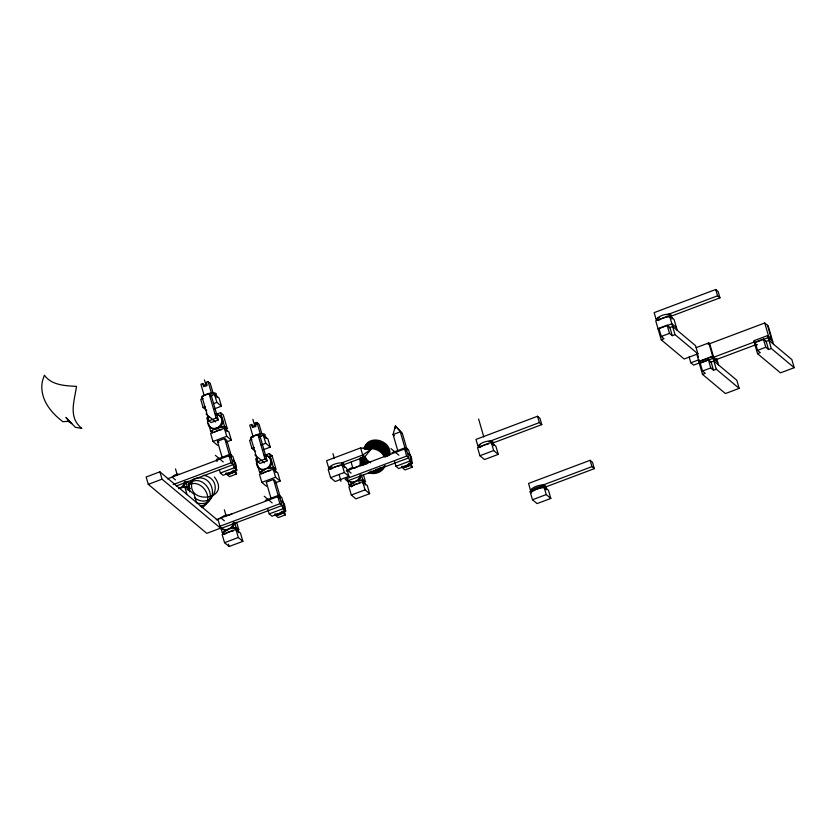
<?xml version="1.0" encoding="UTF-8"?>
<svg xmlns="http://www.w3.org/2000/svg" width="836" height="836" viewBox="0 0 836 836"><rect width="100%" height="100%" fill="white"/><g stroke="black" fill="none" stroke-linecap="round" stroke-linejoin="round"><path stroke-width="1.25" d="M395.334 428.523L395.376 425.932L402.419 433.612L407.122 449.799M359.846 458.724L360.117 462.193L361.465 465.537M360.326 457.731L360.786 461.89L362.333 465.171M188.79 486.98L190.075 482.612L193.262 479.436M389.294 455.212C391.164 441.408 368.258 434.72 364.068 448.786M389.691 454.92C392.544 440.457 367.913 433.33 364.381 448.451M384.842 465.871C382.648 472.382 374.528 475.12 368.425 472.664M364.036 448.483C369.439 436.183 389.754 442.704 388.855 455.484M384.769 466.174C382.104 471.588 375.186 473.751 369.627 471.912M384.915 465.798C382.167 470.553 376.022 472.518 370.85 471.128M364.172 448.263C370.327 437.991 387.705 443.613 388.332 455.045M192.907 479.362C182.823 505.393 232.972 501.297 214.371 476.969M364.057 448.681C370.641 439.119 387.193 444.898 387.841 456.038M188.163 484.483C202.991 469.466 222.501 502.049 200.316 506.198M343.753 464.753L364.841 456.822L370.996 449.266L360.63 447.918L326.583 460.72L328.652 467.826L329.718 468.724M384.163 466.509L384.612 465.965M364.412 448.587C371.487 440.697 385.992 446.121 387.277 456.31M383.682 467.021L379.471 469.717L373.598 470.511M364.914 448.618C372.01 442.474 384.226 447.03 386.483 455.881M382.522 467.397L383.097 466.979M364.977 449.172C371.978 443.832 383.149 447.991 385.783 456.174M370.996 449.266L362.699 455.024L341.61 462.956M201.904 507.661C216.064 500.043 201.831 477.659 188.528 484.89M381.916 467.784L375.594 469.571M193.471 479.31L195.049 478.6M365.656 449.392C372.762 445.243 382.773 449.465 385.302 457.167M204.841 385.365L202.699 383.567L200.901 384.246L204.089 395.24M213.086 393.108L210.244 383.327L208.101 381.54L206.304 382.219L207.192 385.271L203.587 386.629L202.699 383.567M209.084 393.662L201.873 396.368L208.979 420.801L211.111 422.598L218.321 419.891L211.226 395.449L209.084 393.662L216.179 418.094L218.321 419.891M202.929 398.573L200.744 399.389L203.106 407.54L206.774 410.601M211.226 395.449L214.497 394.216L219.074 398.061L221.446 406.202L214.57 408.783M203.106 407.54L205.29 406.714M213.588 403.6L216.858 402.367L221.446 406.202M209.073 416.945L206.785 417.812L207.861 421.511M215.96 414.363L220.537 412.639L223.285 414.938L227.235 428.513L225.856 429.035M208.979 420.801L216.179 418.094M208.937 425.21L210.724 431.386L212.104 430.864M220.913 427.562L224.487 426.214L227.235 428.513M226.723 441.868L231.311 440.144L228.939 432.003L224.361 428.157L210.599 433.33L212.971 441.481L217.548 445.316M253.684 426.276L251.542 424.479L249.745 425.158L253.287 437.374M251.542 424.479L252.43 427.541L256.035 426.182L255.147 423.131L256.945 422.452L259.087 424.239L261.929 434.02M212.971 441.481L226.723 436.308L231.311 440.144M222.146 457.396L217.464 441.272L224.665 438.566L226.807 440.353L231.509 456.54M257.927 434.574L250.716 437.28L257.822 461.723L259.965 463.51L267.165 460.803L260.069 436.361L257.927 434.574L265.022 459.006L267.165 460.803M159.895 471.838L146.143 477.011L148.275 484.347L206.774 533.337L220.526 528.164L218.395 520.828L159.895 471.838L162.027 479.174L220.526 528.164M251.876 439.443L249.588 440.3L251.949 448.451L255.617 451.524M258.752 436.852L263.34 435.128L267.928 438.973L270.289 447.114L263.413 449.705M148.275 484.347L162.027 479.174M219.429 469.769L220.37 473.009L223.118 475.308L236.881 470.135L232.93 456.56L230.182 454.261L216.43 459.434L217.046 461.587M167.419 478.84L228.98 455.704L231.123 457.491M251.949 448.451L254.249 447.584M261.125 445.003L265.712 443.279L270.289 447.114M173.104 484.587L231.049 462.81L233.192 464.607L176.177 486.029M264.803 455.275L269.391 453.551L272.139 455.85L276.079 469.424L273.33 467.125L269.391 453.551M178.904 488.548L184.641 486.395L194.109 494.327L196.47 502.467M220.37 473.009L234.122 467.836L236.881 470.135M185.832 487.012L187.212 486.489L189.96 488.799L188.581 489.311A7.514 2.55 -16.2 0 0 186.553 487.033A7.514 2.55 -16.2 0 0 178.705 488.59M268.69 457.146L272.139 455.85M257.822 461.723L265.022 459.006M670.472 316.447L719.963 297.846L718.124 291.503L715.72 289.496L654.16 312.633L655.999 318.976L657.598 320.313M227.225 474.879L234.435 472.173L236.578 473.96L229.367 476.666L226.922 473.824M655.999 318.976L659.625 317.617M666.867 314.89L717.57 295.829L719.963 297.846M677.223 330.325L674.067 319.467L669.479 315.632L655.727 320.805L661.245 339.803L684.162 358.999L697.914 353.827L695.552 345.676L672.635 326.489L669.197 327.785M255.628 458.724L259.578 472.298L263.016 471.002M269.892 468.421L273.33 467.125M275.566 482.78L280.154 481.055L277.782 472.915L273.205 469.069L259.442 474.242L261.814 482.393L266.391 486.228M697.914 353.827L675.007 334.64L672.259 335.675L669.887 327.524L667.138 325.225L658.883 328.329L661.255 336.469L664.003 338.768L661.245 339.803M658.089 328.945L671.851 323.772L676.428 327.607M261.814 482.393L275.566 477.22L280.154 481.055M280.353 497.451L275.65 481.264L273.518 479.477L266.308 482.184L271.01 498.36M661.255 336.469L669.5 333.365L672.259 335.675M328.652 467.826L331.882 466.613M341.976 464.346L328.214 469.518L330.586 477.669L335.163 481.505L348.925 476.332L346.553 468.191L341.976 464.346L344.338 472.497L348.925 476.332M265.273 500.346L279.025 495.173L281.774 497.472L285.724 511.047L271.961 516.22L269.213 513.921L267.781 508.978M392.032 452.694L405.794 447.521L408.543 449.82L412.482 463.405L398.73 468.578L395.982 466.269L394.55 461.336M216.263 519.752L277.824 496.615L279.966 498.402M346.647 470.741L404.593 448.963L406.735 450.75M218.353 518.999L220.641 518.142M227.528 515.551L232.115 513.827M346.261 470.919L350.848 469.195M354.286 467.899L358.874 466.174M330.586 477.669L344.338 472.497M219.534 526.408L279.893 503.721L282.035 505.519L220.464 528.655M406.662 456.069L345.09 479.216L347.233 481.003L408.794 457.867L406.662 456.069L404.593 448.963M696.189 347.651L708.803 342.906L709.712 343.68L713.662 357.254M708.029 344.317L764.741 322.989L768.179 325.873L773.509 344.202M269.213 513.921L282.976 508.748L285.724 511.047M395.982 466.269L409.734 461.096L412.482 463.405M220.861 527.641L222.303 532.574L225.741 531.288M232.617 528.697L236.055 527.401L238.803 529.71L236.515 530.567M347.63 479.989L349.061 484.922L353.649 483.208M359.375 481.045L362.824 479.76L365.572 482.058L363.42 474.649M235.93 529.355L222.167 534.528L224.539 542.668L229.116 546.504L242.879 541.341L240.507 533.19L235.93 529.355L238.291 537.496L242.879 541.341M362.688 481.703L348.936 486.876L351.298 495.016L355.885 498.862L369.637 493.689L367.276 485.538L362.688 481.703L365.06 489.854L369.637 493.689M492.289 443.226L541.78 424.615L539.941 418.282L537.538 416.265L475.977 439.412L477.816 445.755L479.415 447.093M412.179 467.219L410.048 465.433L402.837 468.139L404.979 469.936L412.179 467.219L411.093 463.489M285.421 514.871L278.21 517.578L276.068 515.791L283.279 513.085L285.421 514.871L284.334 511.141M689.167 356.993L690.86 362.814L699.115 359.71M716.41 359.553L712.512 356.293L698.76 361.465L702.501 374.361L725.418 393.557L739.17 388.385L736.809 380.234L713.892 361.047L710.454 362.343M767.49 325.298L771.44 338.873L767.542 335.612L753.79 340.785L757.531 353.68L780.448 372.866L794.2 367.694L791.838 359.553L768.921 340.367L765.483 341.652M477.816 445.755L480.23 444.846M488.684 441.669L539.387 422.608L541.78 424.615M713.181 357.432L754.208 342.018M699.502 362.897L693.608 365.113L690.86 362.814M739.17 388.385L716.264 369.198L713.516 370.233L711.143 362.082L708.395 359.783L700.14 362.887L702.512 371.027L705.26 373.326L702.501 374.361M794.2 367.694L771.294 348.507L768.535 349.542L766.173 341.401L763.425 339.092L755.169 342.196L757.541 350.347L760.29 352.646L757.531 353.68M699.345 363.503L713.108 358.33L717.685 362.166M754.375 342.823L768.138 337.65L772.715 341.485M224.539 542.668L238.291 537.496M351.298 495.016L365.06 489.854M491.296 442.401L477.544 447.573L479.906 455.724L484.493 459.56L498.246 454.387L495.884 446.246L491.296 442.401L493.668 450.552L498.246 454.387M714.717 360.191L755.754 344.766M755.169 345.529L757.458 344.672M702.512 371.027L710.767 367.924L713.516 370.233M757.541 350.347L765.786 347.243L768.535 349.542M479.906 455.724L493.668 450.552M545.574 486.991L594.354 468.651L592.505 462.308L590.111 460.302L528.54 483.448L530.39 489.781L531.644 490.836M530.39 489.781L531.456 489.384M539.586 486.322L591.951 466.645L594.354 468.651M530.108 491.61L543.87 486.437L548.447 490.272L550.819 498.423L537.057 503.596L532.48 499.75L530.108 491.61L531.633 492.885M532.48 499.75L546.232 494.588L550.819 498.423M379.743 467.982L380.432 467.742M195.29 478.516C215.876 472.685 219.795 508.675 196.92 502.99M367.788 449.266C374.141 447.396 381.456 450.823 384.257 456.79M203.294 475.256C225.636 478.892 213.096 511.59 194.297 497.608M370.661 462.799L367.088 460.009L364.663 456.32M70.976 422.849L68.071 421.365L62.836 421.668C51.874 413.36 41.81 401.479 41.8 387.005A28.926 28.11 -24 0 1 42.615 380.411L44.402 375.165C51.477 385.344 65.302 385.741 76.473 386.389C74.582 400.653 67.81 417.383 81.834 428.398L75.397 427.321L67.862 419.578L71.729 423.653M368.268 462.527L363.911 456.634M367.788 463.52L365.165 460.835L363.2 456.947M402.419 433.612L395.376 425.932L393.077 434.532L397.779 450.719M394.498 435.723L393.077 434.532L400.277 431.825L404.979 448.002M390.966 448.587L398.897 455.233M364.841 456.822L362.699 455.024L360.63 447.918M348.298 470.804L351.141 473.176M349.061 484.922L350.901 486.458M255.147 423.131L256.568 424.322M206.011 413.956L215.531 421.929M254.865 454.868L264.375 462.841M210.724 431.386L212.104 432.536M259.578 472.298L261.407 473.834M217.464 441.272L218.886 442.463M215.364 455.327L223.285 461.974M264.207 496.239L272.139 502.885M172.686 477.544L175.529 479.916M221.54 518.456L224.372 520.828M222.303 532.574L224.132 534.11M366.722 464.022L363.869 460.584L362.396 456.55M365.677 464.502L363.388 461.576L361.904 457.543M68.625 420.351L65.929 417.436L70.13 422.075M364.182 464.388L362.249 461.263L361.33 457.835M363.691 465.38L361.497 461.587L360.776 457.428M360.63 465.882L359.825 463.875M764.741 322.989L768.692 336.574M767.542 335.612L771.294 348.507M763.425 339.092L765.786 347.243M715.72 289.496L717.57 295.829M716.64 358.571L718.479 364.883M708.803 342.906L712.742 356.491L698.99 361.654L696.837 354.255M712.512 356.293L716.264 369.198M708.395 359.783L710.767 367.924M697.391 353.785L698.468 357.484M669.479 315.632L675.007 334.64M667.138 325.225L669.5 333.365M590.111 460.302L591.951 466.645M537.538 416.265L539.387 422.608M543.87 486.437L546.232 494.588M478.61 419.024L483.835 437.009M405.794 447.521L409.734 461.096M409.316 462.945L410.048 465.433M361.382 474.817L362.824 479.76M351.12 462.183L352.896 468.275M332.968 453.645L334.369 458.462M339.27 475.329L341.015 481.348M263.34 435.128L265.712 443.279M273.205 469.069L275.566 477.22M279.025 495.173L282.976 508.748M256.945 422.452L260.498 434.668M273.518 479.477L278.21 495.654M277.824 496.615L279.893 503.721M252.848 419.306L255.001 426.726M220.537 412.639L224.487 426.214M214.497 394.216L216.858 402.367M224.361 428.157L226.723 436.308M235.491 470.229L236.578 473.96M230.182 454.261L234.122 467.836M208.101 381.54L211.654 393.756M224.665 438.566L229.336 454.606M234.153 471.211L234.435 472.173M228.98 455.704L231.049 462.81M204.444 379.91L206.21 386.002M236.651 522.301L238.803 529.71M234.623 522.469L236.055 527.401M224.361 509.824L226.128 515.927M228.447 544.184L229.116 546.504M187.807 481.39L189.96 488.799M185.78 481.557L187.212 486.489M184.641 486.395L187.003 494.536M175.518 468.912L177.284 475.015M189.155 490.251L188.863 488.736M214.413 395.512A7.514 2.55 -16.2 0 1 216.921 397.612M210.306 395.992A7.514 2.55 -16.2 0 1 212.469 395.606M202.772 398.897A7.514 2.55 -16.2 0 1 208.227 393.62A7.514 2.55 -16.2 0 1 216.127 394.895M216.336 414.75A7.514 6.897 -50.1 0 1 222.784 421.637A7.514 6.897 -50.1 0 1 215.866 429.223A7.514 6.897 -50.1 0 1 208.509 423.319M215.374 413.977A7.514 6.897 -50.1 0 1 221.665 422.379A7.514 6.897 -50.1 0 1 211.989 428.168A7.514 6.897 -50.1 0 1 208.592 418.031M212.804 432.902A7.514 2.55 -16.2 0 1 217.997 427.583A7.514 2.55 -16.2 0 1 225.95 428.899M329.865 468.829A7.514 2.55 -16.2 0 1 336.835 463.437A7.514 2.55 -16.2 0 1 343.147 465.61M341.893 465.642A7.514 2.55 -16.2 0 1 344.401 467.742M330.899 469.33A7.514 2.55 -16.2 0 1 339.938 465.736M362.657 482.999A7.514 2.55 -16.2 0 1 365.133 485.068M351.402 486.907A7.514 2.55 -16.2 0 1 359.898 483.198M350.618 486.207A7.514 2.55 -16.2 0 1 357.317 480.857A7.514 2.55 -16.2 0 1 364.015 482.79M360.191 474.733A7.514 6.897 -50.1 0 1 355.028 481.578A7.514 6.897 -50.1 0 1 347.295 479.582M347.348 470.898A7.514 6.897 -50.1 0 1 355.593 467.805M361.1 475.506A7.514 6.897 -50.1 0 1 358.216 481.013M354.945 482.644A7.514 6.897 -50.1 0 1 348.215 480.345M408.355 453.352A7.514 6.897 -50.1 0 1 410.486 460.699M409.013 463.51A7.514 6.897 -50.1 0 1 401.573 466.31M409.274 454.126A7.514 6.897 -50.1 0 1 410.685 463.175A7.514 6.897 -50.1 0 1 402.011 466.948M491.255 443.697A7.514 2.55 -16.2 0 1 493.731 445.776M480.01 447.605A7.514 2.55 -16.2 0 1 488.506 443.895M479.436 447.03A7.514 2.55 -16.2 0 1 485.402 441.701A7.514 2.55 -16.2 0 1 492.801 443.279M263.298 436.423A7.514 2.55 -16.2 0 1 265.775 438.503M259.014 436.935A7.514 2.55 -16.2 0 1 261.041 436.549M251.27 439.631A7.514 2.55 -16.2 0 1 257.958 434.281A7.514 2.55 -16.2 0 1 264.667 436.225M265.033 455.662A7.514 6.897 -50.1 0 1 271.428 460.584A7.514 6.897 -50.1 0 1 268.314 468.703M264.437 470.166A7.514 6.897 -50.1 0 1 257.478 465.015M264.124 454.888A7.514 6.897 -50.1 0 1 270.509 463.311A7.514 6.897 -50.1 0 1 260.707 469.038A7.514 6.897 -50.1 0 1 257.572 458.724M261.344 473.698A7.514 2.55 -16.2 0 1 267.311 468.369A7.514 2.55 -16.2 0 1 274.71 469.947M273.163 470.365A7.514 2.55 -16.2 0 1 275.64 472.445M262.661 473.594A7.514 2.55 -16.2 0 1 270.404 470.563M281.586 501.004A7.514 6.897 -50.1 0 1 283.728 508.34M282.244 511.162A7.514 6.897 -50.1 0 1 274.814 513.962M282.108 501.475A7.514 6.897 -50.1 0 1 284.041 510.587A7.514 6.897 -50.1 0 1 275.243 514.6M234.341 523.148A7.514 6.897 -50.1 0 1 231.457 528.655M227.674 530.39A7.514 6.897 -50.1 0 1 221.446 527.997M233.422 522.385A7.514 6.897 -50.1 0 1 228.259 529.219A7.514 6.897 -50.1 0 1 220.537 527.234M220.589 518.55A7.514 6.897 -50.1 0 1 228.834 515.446M224.591 534.162A7.514 2.55 -16.2 0 1 229.775 528.718A7.514 2.55 -16.2 0 1 237.246 530.442M236.274 530.672A7.514 2.55 -16.2 0 1 238.364 532.72M225.386 533.87A7.514 2.55 -16.2 0 1 233.631 530.776M658.413 320.606A7.514 2.55 -16.2 0 1 667.431 317.011A7.514 2.55 -16.2 0 1 671.925 318.997M657.409 320.136A7.514 2.55 -16.2 0 1 664.108 314.775A7.514 2.55 -16.2 0 1 670.806 316.719M185.519 481.672A7.514 6.897 -50.1 0 1 182.729 487.649M184.557 481.64A7.514 6.897 -50.1 0 1 178.622 488.558M171.788 477.565A7.514 6.897 -50.1 0 1 179.458 474.399M187.003 489.729A7.514 2.55 -16.2 0 1 189.511 491.829M233.704 460.887A7.514 6.897 -50.1 0 1 235.804 468.15M234.759 470.417A7.514 6.897 -50.1 0 1 226.044 473.573M232.701 460.061A7.514 6.897 -50.1 0 1 234.864 467.491M233.443 470.198A7.514 6.897 -50.1 0 1 225.908 473.03M224.278 429.453A7.514 2.55 -16.2 0 1 226.786 431.554M214.089 432.473A7.514 2.55 -16.2 0 1 221.613 429.641M531.832 491.986A7.514 2.55 -16.2 0 1 539.722 486.751A7.514 2.55 -16.2 0 1 545.365 489.112M532.093 491.098A7.514 2.55 -16.2 0 1 537.747 485.8A7.514 2.55 -16.2 0 1 545.459 487.189M533.169 491.087A7.514 2.55 -16.2 0 1 542.188 487.785A7.514 2.55 -16.2 0 1 546.295 489.833"/></g></svg>
